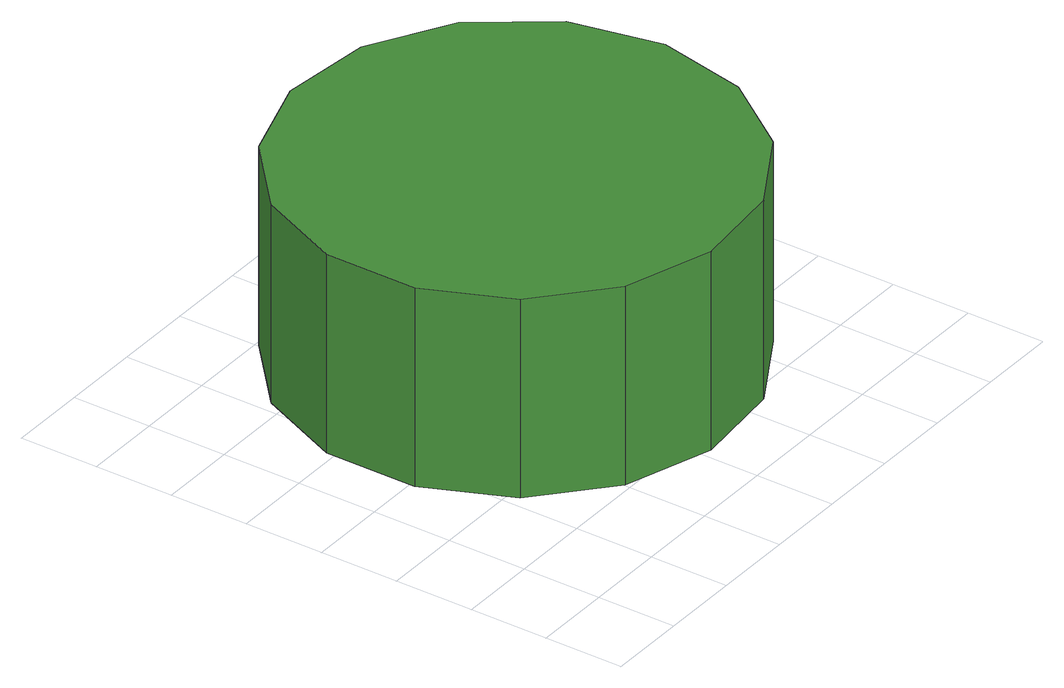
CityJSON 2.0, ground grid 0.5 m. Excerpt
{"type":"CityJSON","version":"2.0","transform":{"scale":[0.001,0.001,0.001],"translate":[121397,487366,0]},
"CityObjects":{
"tree1":{"type":"SolitaryVegetationObject","attributes":{"function":"something"},"geometry":[{"type":"MultiSurface","lod":"1","boundaries":[[[0,1,2,3,4,5,6,7,8,9,10,11,12,13,14]],[[15,16,17,18,19,20,21,22,23,24,25,26,27,28,29]],[[0,29,28,1]],[[1,28,27,2]],[[2,27,26,3]],[[3,26,25,4]],[[4,25,24,5]],[[5,24,23,6]],[[6,23,22,7]],[[7,22,21,8]],[[8,21,20,9]],[[9,20,19,10]],[[10,19,18,11]],[[11,18,17,12]],[[12,17,16,13]],[[13,16,15,14]],[[14,15,29,0]]]}]}
},
"vertices":[
[3131,1758,1695],[3009,2333,1695],[2664,2808,1695],[2156,3101,1695],[1571,3163,1695],[1013,2981,1695],[576,2588,1695],[338,2052,1695],[338,1465,1695],[576,928,1695],[1013,535,1695],[1571,354,1695],[2156,415,1695],[2664,709,1695],[3009,1184,1695],[3009,1184,405],[2664,709,405],[2156,415,405],[1571,354,405],[1013,535,405],[576,928,405],[338,1465,405],[338,2052,405],[576,2588,405],[1013,2981,405],[1571,3163,405],[2156,3101,405],[2664,2808,405],[3009,2333,405],[3131,1758,405]
]}
